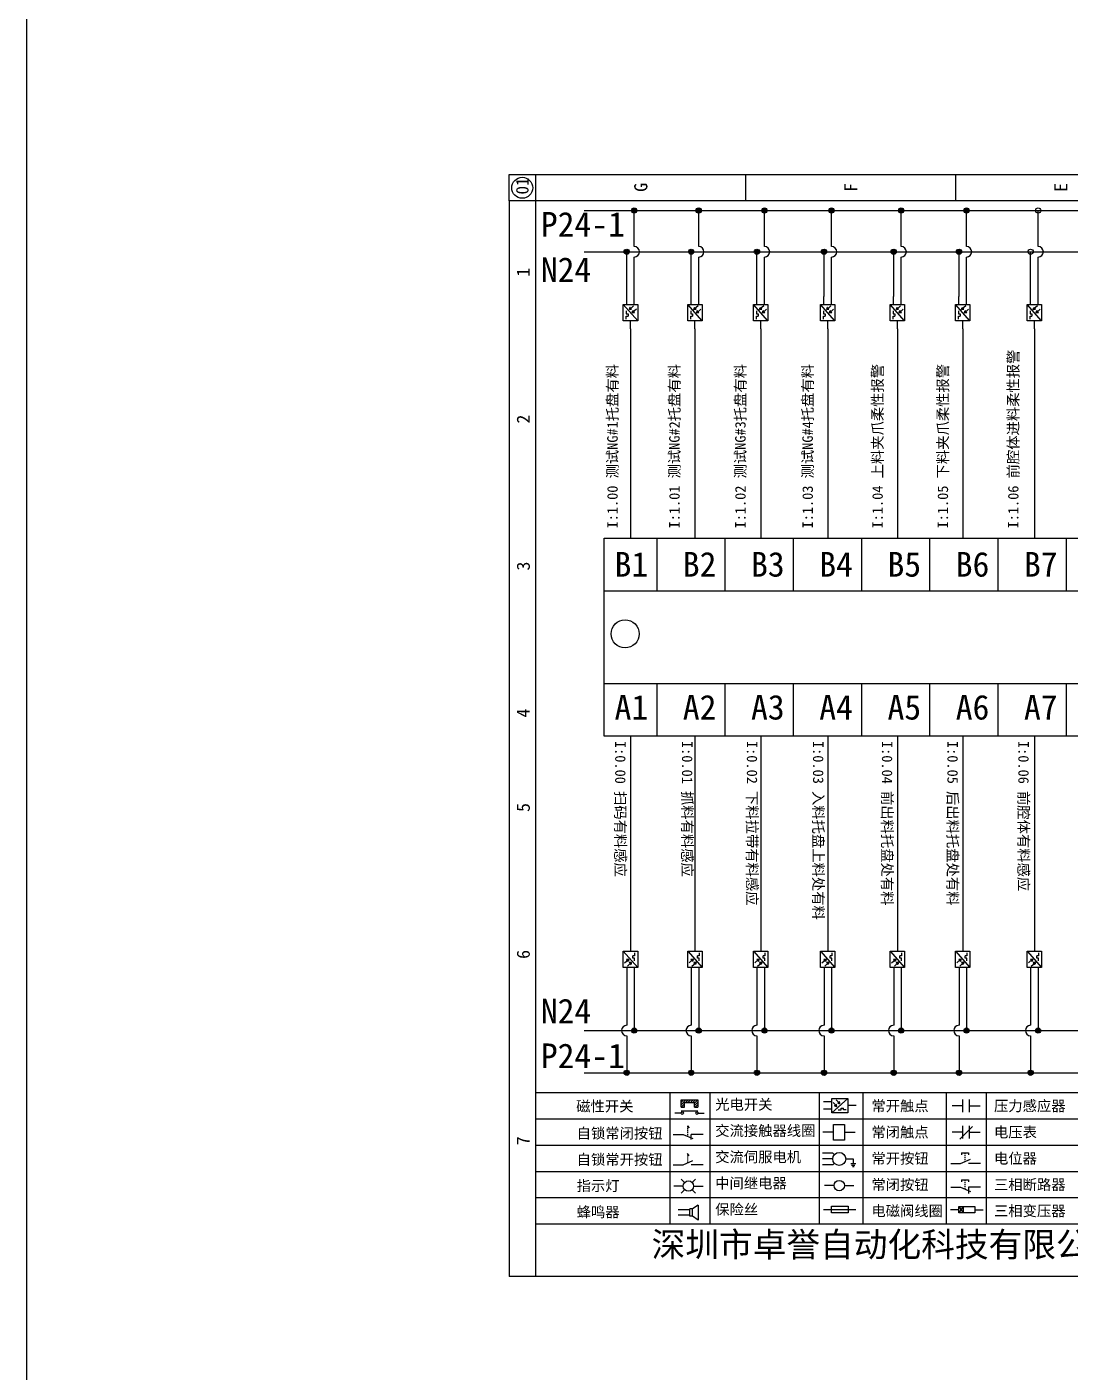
# Model space of a CAD drawing. Header units: millimetres. Extents: x -97 to 5214, y -62 to 3239.
# Drawn here: x -97.3 to 101.4, y 731.6 to 988 of the extents above; entities that cross this region are included whole.
import ezdxf

# ---------------------------------------------------------------- set-up
doc = ezdxf.new("R2010")
doc.units = ezdxf.units.MM
doc.styles.get("Standard").update_dxf_attribs({"font": 'SimSun.ttf'})
doc.styles.add('汉字', font='NSimSun.ttf')

# ---------------------------------------------------------------- blocks, each defined once
blk = doc.blocks.new('磁性开关')
at = {"linetype": 'ByBlock'}
h = blk.add_hatch(dxfattribs=at)
h.set_pattern_fill('ANSI31', color=256, scale=0.1, style=0)
h.paths.add_polyline_path([(-1907.69, -775.29), (-1910.88, -775.29), (-1910.88, -776.69), (-1910.25, -776.69), (-1910.25, -775.79), (-1908.31, -775.79), (-1908.31, -776.69), (-1907.69, -776.69)])
for p, q in [((-1910.88, -776.69), (-1910.88, -775.29)), ((-1910.88, -775.29), (-1907.69, -775.29)), ((-1910.25, -776.69), (-1910.25, -775.79)), ((-1910.25, -775.79), (-1908.31, -775.79)), ((-1908.31, -776.69), (-1908.31, -775.79)), ((-1907.69, -775.29), (-1907.69, -776.69)), ((-1910.91, -777.81), (-1912.09, -777.81)), ((-1910.88, -776.69), (-1910.25, -776.69)), ((-1910.88, -777.39), (-1907.69, -777.39)), ((-1908.31, -776.69), (-1907.69, -776.69)), ((-1907.66, -777.81), (-1906.48, -777.81))]:
    blk.add_line(p, q, dxfattribs=at)
for centre in [(-1910.68, -777.81), (-1907.88, -777.81)]:
    blk.add_circle(centre, 0.225, dxfattribs=at)
blk = doc.blocks.new('*U75')
at = {"linetype": 'ByBlock'}
for p, q in [((-1909.23, -780.45), (-1909.23, -780.67)), ((-1909.23, -780.45), (-1908.92, -780.84)), ((-1909.23, -780.84), (-1909.23, -781.05)), ((-1909.23, -781.23), (-1909.23, -781.44)), ((-1909.23, -781.61), (-1909.23, -781.83)), ((-1911.92, -782.07), (-1910.06, -782.07)), ((-1910.06, -782.07), (-1908.18, -782.88)), ((-1909.23, -782), (-1909.23, -782.21)), ((-1909.23, -782.38), (-1909.23, -782.43)), ((-1908.52, -783.07), (-1908.52, -782.07)), ((-1906.25, -782.07), (-1908.52, -782.07))]:
    blk.add_line(p, q, dxfattribs=at)
blk = doc.blocks.new('*U76')
at = {"linetype": 'ByBlock'}
for p, q in [((-1908.88, -791.17), (-1909.23, -790.71)), ((-1909.23, -790.71), (-1909.23, -790.92)), ((-1909.23, -791.09), (-1909.23, -791.31)), ((-1909.23, -791.48), (-1909.23, -791.69)), ((-1909.23, -791.86), (-1909.23, -792.08)), ((-1911.92, -792.89), (-1910.06, -792.89)), ((-1910.06, -792.89), (-1908.18, -792.08)), ((-1909.23, -792.25), (-1909.23, -792.47)), ((-1906.25, -792.89), (-1908.52, -792.89))]:
    blk.add_line(p, q, dxfattribs=at)
blk = doc.blocks.new('蜂鸣器')
at = {"linetype": 'ByBlock'}
for p, q in [((-1908.8, -796.48), (-1911.01, -796.48)), ((-1908.25, -796.26), (-1908.8, -796.26)), ((-1908.8, -797.68), (-1908.8, -796.26)), ((-1907.17, -795.53), (-1908.25, -796.26)), ((-1908.25, -797.68), (-1908.25, -796.26)), ((-1907.17, -795.53), (-1907.17, -798.41)), ((-1908.8, -797.46), (-1911.01, -797.46)), ((-1908.25, -797.68), (-1908.8, -797.68)), ((-1907.17, -798.41), (-1908.25, -797.68))]:
    blk.add_line(p, q, dxfattribs=at)
blk = doc.blocks.new('指示灯')
at = {"linetype": 'ByBlock'}
for p, q in [((-1854.62, -775.59), (-1853.97, -776.23)), ((-1851.9, -775.59), (-1852.54, -776.23)), ((-1854.25, -776.92), (-1856.06, -776.92)), ((-1854.62, -778.25), (-1853.97, -777.61)), ((-1851.9, -778.25), (-1852.54, -777.61)), ((-1852.26, -776.92), (-1850.45, -776.92))]:
    blk.add_line(p, q, dxfattribs=at)
blk.add_circle((-1853.26, -776.92), 0.992, dxfattribs=at)
blk = doc.blocks.new('光电开关')
at = {"linetype": 'ByBlock'}
h = blk.add_hatch(dxfattribs=at)
h.set_pattern_fill('ANSI31', color=256, scale=0.01, style=0)
h.set_pattern_definition([(45, (0.172267, 0), (-0.0224506403, 0.0224506403), [])])
h.paths.add_polyline_path([(-1882.44, -776.34), (-1882.5, -775.91), (-1882.68, -776.07)])
h.paths.add_polyline_path([(-1882.44, -776.34), (-1882.68, -776.07), (-1882.86, -776.23)])
h.paths.add_polyline_path([(-1883.11, -776.45), (-1883.29, -776.61), (-1883.05, -776.88)])
h.paths.add_polyline_path([(-1883.29, -776.61), (-1883.47, -776.77), (-1883.05, -776.88)])
for p, q in [((-1884.01, -775.96), (-1885.56, -775.96)), ((-1880.91, -775.3), (-1884.01, -778.05)), ((-1883.75, -776.09), (-1883.05, -776.88)), ((-1883.11, -776.45), (-1883.47, -776.77)), ((-1883.14, -775.55), (-1882.44, -776.34)), ((-1883.05, -776.88), (-1883.11, -776.45)), ((-1882.5, -775.91), (-1882.86, -776.23)), ((-1882.44, -776.34), (-1882.86, -776.23)), ((-1882.44, -776.34), (-1882.5, -775.91)), ((-1879.37, -776.67), (-1880.91, -776.67)), ((-1884.01, -777.39), (-1885.56, -777.39)), ((-1883.05, -776.88), (-1883.47, -776.77)), ((-1882.78, -777.47), (-1882.23, -777.47)), ((-1882.23, -777.47), (-1882.23, -777.14)), ((-1882.23, -777.14), (-1881.78, -777.14)), ((-1881.78, -777.47), (-1881.78, -777.14)), ((-1881.23, -777.47), (-1881.78, -777.47))]:
    blk.add_line(p, q, dxfattribs=at)
blk.add_lwpolyline([(-1884.01, -775.3), (-1880.91, -775.3), (-1880.91, -778.05), (-1884.01, -778.05)], close=True, dxfattribs=at)
blk = doc.blocks.new('交流接触器线圈')
at = {"linetype": 'ByBlock'}
for p, q in [((-1880.82, -781.77), (-1882.87, -781.77)), ((-1878.72, -781.77), (-1876.67, -781.77))]:
    blk.add_line(p, q, dxfattribs=at)
blk.add_lwpolyline([(-1880.82, -780.28), (-1878.72, -780.28), (-1878.72, -783.26), (-1880.82, -783.26)], close=True, dxfattribs=at)
blk = doc.blocks.new('交流伺服电机')
at = {"linetype": 'ByBlock'}
for p, q in [((-1880.97, -785.75), (-1882.94, -785.75)), ((-1880.97, -786.85), (-1882.94, -786.85)), ((-1880.97, -785.75), (-1880.65, -786.03)), ((-1878.49, -786.85), (-1877.07, -786.85)), ((-1877.07, -786.85), (-1877.07, -787.72)), ((-1880.97, -787.94), (-1882.94, -787.94)), ((-1880.97, -787.94), (-1880.65, -787.67)), ((-1877.54, -787.72), (-1876.59, -787.72)), ((-1877.38, -788.01), (-1876.75, -788.01)), ((-1877.23, -788.29), (-1876.9, -788.29))]:
    blk.add_line(p, q, dxfattribs=at)
blk.add_circle((-1879.73, -786.85), 1.24, dxfattribs=at)
blk = doc.blocks.new('中间继电器')
at = {"linetype": 'ByBlock'}
for p, q in [((-1880.72, -791.92), (-1882.54, -791.92)), ((-1878.74, -791.92), (-1876.92, -791.92))]:
    blk.add_line(p, q, dxfattribs=at)
blk.add_circle((-1879.73, -791.92), 0.992, dxfattribs=at)
blk = doc.blocks.new('保险丝')
at = {"linetype": 'ByBlock'}
blk.add_line((-1882.72, -796.49), (-1876.55, -796.49), dxfattribs=at)
blk.add_lwpolyline([(-1881.2, -795.86), (-1878.06, -795.86), (-1878.06, -797.12), (-1881.2, -797.12)], close=True, dxfattribs=at)
blk = doc.blocks.new('常开按钮')
at = {"linetype": 'ByBlock'}
for p, q in [((-1910.06, -787.73), (-1908.18, -786.93)), ((-1909.9, -785.68), (-1908.56, -785.68)), ((-1909.9, -785.68), (-1909.9, -786.07)), ((-1909.23, -785.68), (-1909.23, -785.89)), ((-1909.23, -786.06), (-1909.23, -786.28)), ((-1909.23, -786.45), (-1909.23, -786.67)), ((-1909.23, -786.84), (-1909.23, -787.05)), ((-1908.56, -785.68), (-1908.56, -786.07)), ((-1911.92, -787.73), (-1910.06, -787.73)), ((-1909.23, -787.22), (-1909.23, -787.38)), ((-1906.25, -787.73), (-1908.52, -787.73))]:
    blk.add_line(p, q, dxfattribs=at)
blk = doc.blocks.new('常开触点')
at = {"linetype": 'ByBlock'}
for p, q in [((-1853.82, -781.77), (-1855.88, -781.77)), ((-1853.82, -782.99), (-1853.82, -780.56)), ((-1852.6, -782.99), (-1852.6, -780.56)), ((-1852.6, -781.77), (-1850.55, -781.77))]:
    blk.add_line(p, q, dxfattribs=at)
blk = doc.blocks.new('常闭触点')
at = {"linetype": 'ByBlock'}
for p, q in [((-1853.82, -786.77), (-1855.88, -786.77)), ((-1852.01, -785.66), (-1854.43, -788.1)), ((-1853.82, -787.99), (-1853.82, -785.56)), ((-1852.6, -787.99), (-1852.6, -785.56)), ((-1852.6, -786.77), (-1850.55, -786.77))]:
    blk.add_line(p, q, dxfattribs=at)
blk = doc.blocks.new('常闭按钮')
at = {"linetype": 'ByBlock'}
for p, q in [((-1854.11, -790.83), (-1852.77, -790.83)), ((-1854.11, -790.83), (-1854.11, -791.22)), ((-1853.44, -790.83), (-1853.44, -791.04)), ((-1853.44, -791.21), (-1853.44, -791.43)), ((-1853.44, -791.6), (-1853.44, -791.82)), ((-1853.44, -791.99), (-1853.44, -792.2)), ((-1852.77, -790.83), (-1852.77, -791.22)), ((-1856.13, -792.28), (-1854.28, -792.28)), ((-1854.28, -792.28), (-1852.4, -793.09)), ((-1853.44, -792.37), (-1853.44, -792.53)), ((-1850.47, -792.28), (-1852.73, -792.28)), ((-1852.73, -792.28), (-1852.73, -793.43))]:
    blk.add_line(p, q, dxfattribs=at)
blk = doc.blocks.new('电磁阀线圈')
at = {"linetype": 'ByBlock'}
for p, q in [((-1854.61, -796.54), (-1856.17, -796.54)), ((-1854.61, -795.92), (-1853.75, -797.16)), ((-1853.75, -795.92), (-1854.61, -797.16)), ((-1853.75, -795.92), (-1853.75, -797.16)), ((-1851.53, -796.54), (-1849.97, -796.54))]:
    blk.add_line(p, q, dxfattribs=at)
blk.add_lwpolyline([(-1854.61, -795.92), (-1851.53, -795.92), (-1851.53, -797.16), (-1854.61, -797.16)], close=True, dxfattribs=at)

msp = doc.modelspace()

# ---------------------------------------------------------------- hatches: boundary and pattern name
at = {"lineweight": -2}
h = msp.add_hatch(color=0, dxfattribs=at)
edge = h.paths.add_edge_path()
edge.add_arc((18.391, 952.967), 0.5, 0, 360)
h = msp.add_hatch(color=0, dxfattribs=at)
edge = h.paths.add_edge_path()
edge.add_arc((30.671, 952.967), 0.5, 0, 360)
h = msp.add_hatch(color=0, dxfattribs=at)
edge = h.paths.add_edge_path()
edge.add_arc((43.199, 952.967), 0.5, 0, 360)
h = msp.add_hatch(color=0, dxfattribs=at)
edge = h.paths.add_edge_path()
edge.add_arc((55.974, 952.967), 0.5, 0, 360)
h = msp.add_hatch(color=0, dxfattribs=at)
edge = h.paths.add_edge_path()
edge.add_arc((69.246, 952.967), 0.5, 0, 360)
h = msp.add_hatch(color=0, dxfattribs=at)
edge = h.paths.add_edge_path()
edge.add_arc((81.691, 952.967), 0.5, 0, 360)
h = msp.add_hatch(color=0, dxfattribs=at)
edge = h.paths.add_edge_path()
edge.add_arc((16.966, 945.095), 0.5, 0, 360)
h = msp.add_hatch(color=0, dxfattribs=at)
edge = h.paths.add_edge_path()
edge.add_arc((29.246, 945.095), 0.5, 0, 360)
h = msp.add_hatch(color=0, dxfattribs=at)
edge = h.paths.add_edge_path()
edge.add_arc((41.773, 945.095), 0.5, 0, 360)
h = msp.add_hatch(color=0, dxfattribs=at)
edge = h.paths.add_edge_path()
edge.add_arc((54.549, 945.095), 0.5, 0, 360)
h = msp.add_hatch(color=0, dxfattribs=at)
edge = h.paths.add_edge_path()
edge.add_arc((67.821, 945.095), 0.5, 0, 360)
h = msp.add_hatch(color=0, dxfattribs=at)
edge = h.paths.add_edge_path()
edge.add_arc((80.266, 945.095), 0.5, 0, 360)
h = msp.add_hatch(color=0, dxfattribs=at)
edge = h.paths.add_edge_path()
edge.add_arc((18.391, 796.708), 0.5, 0, 360)
h = msp.add_hatch(color=0, dxfattribs=at)
edge = h.paths.add_edge_path()
edge.add_arc((30.671, 796.708), 0.5, 0, 360)
h = msp.add_hatch(color=0, dxfattribs=at)
edge = h.paths.add_edge_path()
edge.add_arc((43.199, 796.708), 0.5, 0, 360)
h = msp.add_hatch(color=0, dxfattribs=at)
edge = h.paths.add_edge_path()
edge.add_arc((55.974, 796.708), 0.5, 0, 360)
h = msp.add_hatch(color=0, dxfattribs=at)
edge = h.paths.add_edge_path()
edge.add_arc((69.246, 796.708), 0.5, 0, 360)
h = msp.add_hatch(color=0, dxfattribs=at)
edge = h.paths.add_edge_path()
edge.add_arc((81.691, 796.708), 0.5, 0, 360)
h = msp.add_hatch(color=0, dxfattribs=at)
edge = h.paths.add_edge_path()
edge.add_arc((95.335, 796.708), 0.5, 0, 360)
h = msp.add_hatch(color=0, dxfattribs=at)
edge = h.paths.add_edge_path()
edge.add_arc((16.966, 788.658), 0.5, 0, 360)
h = msp.add_hatch(color=0, dxfattribs=at)
edge = h.paths.add_edge_path()
edge.add_arc((29.246, 788.658), 0.5, 0, 360)
h = msp.add_hatch(color=0, dxfattribs=at)
edge = h.paths.add_edge_path()
edge.add_arc((41.773, 788.658), 0.5, 0, 360)
h = msp.add_hatch(color=0, dxfattribs=at)
edge = h.paths.add_edge_path()
edge.add_arc((54.549, 788.658), 0.5, 0, 360)
h = msp.add_hatch(color=0, dxfattribs=at)
edge = h.paths.add_edge_path()
edge.add_arc((67.821, 788.658), 0.5, 0, 360)
h = msp.add_hatch(color=0, dxfattribs=at)
edge = h.paths.add_edge_path()
edge.add_arc((80.266, 788.658), 0.5, 0, 360)
h = msp.add_hatch(color=0, dxfattribs=at)
edge = h.paths.add_edge_path()
edge.add_arc((93.91, 788.658), 0.5, 0, 360)

# ---------------------------------------------------------------- linework, layer by layer
at = {"linetype": 'ByBlock'}
for p, q in [((-5.433, 959.814), (291.567, 959.814)), ((-5.433, 954.814), (-5.433, 959.814)), ((-0.433, 959.814), (-0.433, 749.814)), ((-5.433, 954.814), (-5.433, 769.814)), ((286.567, 784.814), (-0.433, 784.814)), ((286.567, 779.814), (-0.433, 779.814)), ((286.567, 774.814), (-0.433, 774.814)), ((-5.433, 769.814), (-5.433, 749.814)), ((286.567, 769.814), (-0.433, 769.814)), ((286.567, 764.814), (-0.433, 764.814)), ((286.567, 759.814), (-0.433, 759.814)), ((291.567, 749.814), (-5.433, 749.814))]:
    msp.add_line(p, q, dxfattribs=at)
at = {"color": 0, "lineweight": -2}
for p, q in [((8.876, 952.967), (275.629, 952.967)), ((18.391, 946.095), (18.391, 952.967)), ((30.671, 946.095), (30.671, 952.967)), ((43.199, 946.095), (43.199, 952.967)), ((55.974, 946.095), (55.974, 952.967)), ((69.246, 946.095), (69.246, 952.967)), ((81.691, 946.095), (81.691, 952.967)), ((95.335, 946.095), (95.335, 952.967)), ((8.876, 945.095), (211.325, 945.095)), ((16.966, 936.6), (16.966, 945.095)), ((18.391, 936.6), (18.391, 944.095)), ((29.246, 936.6), (29.246, 945.095)), ((30.671, 936.6), (30.671, 944.095)), ((41.773, 936.6), (41.773, 945.095)), ((43.199, 936.6), (43.199, 944.095)), ((54.549, 936.6), (54.549, 945.095)), ((55.974, 936.6), (55.974, 944.095)), ((67.821, 936.6), (67.821, 945.095)), ((69.246, 936.6), (69.246, 944.095)), ((80.266, 936.6), (80.266, 945.095)), ((81.691, 936.6), (81.691, 944.095)), ((93.91, 936.6), (93.91, 945.095)), ((95.335, 936.6), (95.335, 944.095)), ((17.679, 930.41), (17.679, 890.518)), ((29.958, 930.41), (29.958, 890.518)), ((42.486, 930.41), (42.486, 890.518)), ((55.262, 930.41), (55.262, 890.518)), ((68.534, 930.41), (68.534, 890.518)), ((80.978, 930.41), (80.978, 890.518)), ((94.623, 930.41), (94.623, 890.518)), ((22.673, 890.518), (22.673, 880.518)), ((35.673, 890.518), (35.673, 880.518)), ((48.673, 890.518), (48.673, 880.518)), ((61.673, 890.518), (61.673, 880.518)), ((74.673, 890.518), (74.673, 880.518)), ((87.673, 890.518), (87.673, 880.518)), ((100.673, 890.518), (100.673, 880.518)), ((12.673, 880.518), (278.695, 880.518)), ((12.673, 862.814), (278.695, 862.814)), ((22.673, 862.814), (22.673, 852.814)), ((35.673, 862.814), (35.673, 852.814)), ((48.673, 862.814), (48.673, 852.814)), ((61.673, 862.814), (61.673, 852.814)), ((74.673, 862.814), (74.673, 852.814)), ((87.673, 862.814), (87.673, 852.814)), ((100.673, 862.814), (100.673, 852.814)), ((17.679, 852.809), (17.679, 813.388)), ((29.958, 852.809), (29.958, 813.388)), ((42.486, 852.809), (42.486, 813.388)), ((55.262, 852.809), (55.262, 813.388)), ((68.534, 852.809), (68.534, 813.388)), ((80.978, 852.809), (80.978, 813.388)), ((94.623, 852.809), (94.623, 813.388)), ((16.966, 807.198), (16.966, 797.708)), ((18.391, 807.198), (18.391, 796.708)), ((29.246, 807.198), (29.246, 797.708)), ((30.671, 807.198), (30.671, 796.708)), ((41.773, 807.198), (41.773, 797.708)), ((43.199, 807.198), (43.199, 796.708)), ((54.549, 807.198), (54.549, 797.708)), ((55.974, 807.198), (55.974, 796.708)), ((67.821, 807.198), (67.821, 797.708)), ((69.246, 807.198), (69.246, 796.708)), ((80.266, 807.198), (80.266, 797.708)), ((81.691, 807.198), (81.691, 796.708)), ((93.91, 807.198), (93.91, 797.708)), ((95.335, 807.198), (95.335, 796.708)), ((8.876, 796.708), (275.629, 796.708)), ((16.966, 795.708), (16.966, 788.658)), ((29.246, 795.708), (29.246, 788.658)), ((41.773, 795.708), (41.773, 788.658)), ((54.549, 795.708), (54.549, 788.658)), ((67.821, 795.708), (67.821, 788.658)), ((80.266, 795.708), (80.266, 788.658)), ((93.91, 795.708), (93.91, 788.658)), ((8.876, 788.658), (275.629, 788.658)), ((25.146, 784.814), (25.146, 759.814)), ((32.823, 784.814), (32.823, 759.814)), ((53.612, 784.814), (53.612, 759.814)), ((61.966, 784.814), (61.966, 759.814)), ((77.821, 784.814), (77.821, 759.814)), ((85.469, 784.814), (85.469, 759.814))]:
    msp.add_line(p, q, dxfattribs=at)
for points in [[(-97.31, 1756.939), (2445.521, 1756.939), (2445.521, -62.322), (-97.31, -62.322)], [(12.673, 890.518), (278.695, 890.518), (278.695, 852.814), (12.673, 852.814)]]:
    msp.add_lwpolyline(points, close=True, dxfattribs=at)
at = {"linetype": 'ByBlock'}
for points in [[(39.567, 959.814), (39.567, 954.814)], [(79.567, 959.814), (79.567, 954.814)], [(286.567, 954.814), (-5.433, 954.814)]]:
    msp.add_lwpolyline(points, dxfattribs=at)
msp.add_circle((-2.945, 957.287), 2, dxfattribs=at)
at = {"color": 0, "lineweight": -2}
for centre, radius in [((18.391, 952.967), 0.5), ((30.671, 952.967), 0.5), ((43.199, 952.967), 0.5), ((55.974, 952.967), 0.5), ((69.246, 952.967), 0.5), ((81.691, 952.967), 0.5), ((95.335, 952.967), 0.5), ((16.966, 945.095), 0.5), ((29.246, 945.095), 0.5), ((41.773, 945.095), 0.5), ((54.549, 945.095), 0.5), ((67.821, 945.095), 0.5), ((80.266, 945.095), 0.5), ((93.91, 945.095), 0.5), ((16.663, 872.297), 2.672), ((18.391, 796.708), 0.5), ((30.671, 796.708), 0.5), ((43.199, 796.708), 0.5), ((55.974, 796.708), 0.5), ((69.246, 796.708), 0.5), ((81.691, 796.708), 0.5), ((95.335, 796.708), 0.5), ((16.966, 788.658), 0.5), ((29.246, 788.658), 0.5), ((41.773, 788.658), 0.5), ((54.549, 788.658), 0.5), ((67.821, 788.658), 0.5), ((80.266, 788.658), 0.5), ((93.91, 788.658), 0.5)]:
    msp.add_circle(centre, radius, dxfattribs=at)
for centre, start, end in [((18.391, 945.095), 270, 90), ((30.671, 945.095), 270, 90), ((43.199, 945.095), 270, 90), ((55.974, 945.095), 270, 90), ((69.246, 945.095), 270, 90), ((81.691, 945.095), 270, 90), ((95.335, 945.095), 270, 90), ((16.966, 796.708), 90, 270), ((29.246, 796.708), 90, 270), ((41.773, 796.708), 90, 270), ((54.549, 796.708), 90, 270), ((67.821, 796.708), 90, 270), ((80.266, 796.708), 90, 270), ((93.91, 796.708), 90, 270)]:
    msp.add_arc(centre, 1, start, end, dxfattribs=at)

# ---------------------------------------------------------------- block references
at = {"linetype": 'ByBlock'}
for p, rotation in [((794.352, -948.956), 270), ((806.631, -948.956), 270), ((819.159, -948.956), 270), ((819.159, -948.956), 270), ((831.935, -948.956), 270), ((845.207, -948.956), 270), ((857.652, -948.956), 270), ((871.296, -948.956), 270), ((-758.995, 2692.753), 90), ((-746.715, 2692.753), 90), ((-734.187, 2692.753), 90), ((-721.411, 2692.753), 90), ((-708.139, 2692.753), 90), ((-695.695, 2692.753), 90), ((-682.051, 2692.753), 90)]:
    msp.add_blockref('光电开关', p, dxfattribs=dict(at, rotation=rotation))
for name, p in [('磁性开关', (1938.209, 1558.774)), ('光电开关', (1940.019, 1559.083)), ('常开触点', (1934.834, 1564.112)), ('*U75', (1937.755, 1558.991)), ('交流接触器线圈', (1937.179, 1559.083)), ('常闭触点', (1934.834, 1564.112)), ('*U76', (1937.755, 1563.991)), ('交流伺服电机', (1937.179, 1559.083)), ('常开按钮', (1990.62, 1559.112)), ('指示灯', (1881.97, 1543.991)), ('中间继电器', (1937.179, 1559.083)), ('常闭按钮', (1934.834, 1559.112)), ('蜂鸣器', (1937.755, 1558.991)), ('保险丝', (1937.179, 1559.083)), ('电磁阀线圈', (1934.834, 1559.112))]:
    msp.add_blockref(name, p, dxfattribs=at)

# ---------------------------------------------------------------- texts
at = {"linetype": 'ByBlock', "attachment_point": 1, "rotation": 90}
for s, insert, char_height, width in [('{\\fKaiTi_GB2312|b0|i0|c134|p0;01}', (-4.144, 956.013), 2.4, 60.2542), ('{\\fKaiTi_GB2312|b0|i0|c134|p0;G}', (18.396, 956.522), 2.5, 5), ('{\\fKaiTi_GB2312|b0|i0|c134|p0;F}', (58.396, 956.522), 2.5, 5), ('{\\fKaiTi_GB2312|b0|i0|c134|p0;E}', (98.396, 956.522), 2.5, 5), ('{\\fKaiTi_GB2312|b0|i0|c134|p49;1}', (-4.005, 940.359), 2.5, 11.7517), ('{\\fKaiTi_GB2312|b0|i0|c134|p49;2}', (-4.005, 912.359), 2.5, 11.7517), ('{\\fKaiTi_GB2312|b0|i0|c134|p49;3}', (-4.005, 884.359), 2.5, 11.7517), ('{\\fKaiTi_GB2312|b0|i0|c134|p49;4}', (-4.005, 856.359), 2.5, 11.7517), ('{\\fKaiTi_GB2312|b0|i0|c134|p49;5}', (-4.005, 838.359), 2.5, 11.7517), ('{\\fKaiTi_GB2312|b0|i0|c134|p49;6}', (-4.005, 810.359), 2.5, 11.7517), ('{\\fKaiTi_GB2312|b0|i0|c134|p49;7}', (-4.005, 774.852), 2.5, 11.7517)]:
    msp.add_mtext(s, dxfattribs=dict(at, insert=insert, char_height=char_height, width=width))
at = {"color": 0, "lineweight": -2, "attachment_point": 1}
for s, insert, char_height, width in [('P24-1', (0.598, 952.686), 4.7064, 14.27309), ('N24', (0.598, 944.042), 4.7064, 14.27309), ('B1', (14.646, 887.905), 4.7064, 7.20347), ('B2', (27.646, 887.905), 4.7064, 7.20347), ('B3', (40.646, 887.905), 4.7064, 7.20347), ('B4', (53.646, 887.905), 4.7064, 7.20347), ('B5', (66.646, 887.905), 4.7064, 7.20347), ('B6', (79.646, 887.905), 4.7064, 7.20347), ('B7', (92.646, 887.905), 4.7064, 7.20347), ('A1', (14.646, 860.668), 4.7064, 7.20347), ('A2', (27.646, 860.668), 4.7064, 7.20347), ('A3', (40.646, 860.668), 4.7064, 7.20347), ('A4', (53.646, 860.668), 4.7064, 7.20347), ('A5', (66.646, 860.668), 4.7064, 7.20347), ('A6', (79.646, 860.668), 4.7064, 7.20347), ('A7', (92.646, 860.668), 4.7064, 7.20347), ('N24', (0.598, 802.777), 4.7064, 14.27309), ('P24-1', (0.598, 794.244), 4.7064, 14.27309), ('深圳市卓誉自动化科技有限公司', (21.7, 758.286), 4.70644, 96.11383)]:
    msp.add_mtext(s, dxfattribs=dict(at, insert=insert, char_height=char_height, width=width))
at = {"color": 0, "lineweight": -2, "char_height": 2, "width": 71.79445, "attachment_point": 1}
for s, insert, rotation in [('I:1.06 前腔体进料柔性报警', (89.592, 892.389), 90), ('I:1.00 测试NG#1托盘有料', (13.241, 892.389), 90), ('I:1.01 测试NG#2托盘有料', (25.046, 892.389), 90), ('I:1.02 测试NG#3托盘有料', (37.61, 892.389), 90), ('I:1.03 测试NG#4托盘有料', (50.424, 892.389), 90), ('I:1.04 上料夹爪柔性报警', (63.742, 892.389), 90), ('I:1.05 下料夹爪柔性报警', (76.18, 892.389), 90), ('I:0.00 扫码有料感应', (16.759, 851.874), 270), ('I:0.01 抓料有料感应', (29.496, 851.874), 270), ('I:0.02 下料拉带有料感应', (41.848, 851.874), 270), ('I:0.03 入料托盘上料处有料', (54.457, 851.874), 270), ('I:0.04 前出料托盘处有料', (67.581, 851.874), 270), ('I:0.05 后出料托盘处有料', (80.061, 851.874), 270), ('I:0.06 前腔体有料感应', (93.571, 851.874), 270)]:
    msp.add_mtext(s, dxfattribs=dict(at, insert=insert, rotation=rotation))
at = {"char_height": 2, "attachment_point": 1, "style": '汉字'}
for s, insert in [('{\\fKaiTi_GB2312|b0|i0|c134|p49;磁性开关}', (7.341, 783.285)), ('{\\fKaiTi_GB2312|b0|i0|c134|p49;光电开关}', (33.817, 783.623)), ('{\\fKaiTi_GB2312|b0|i0|c134|p49;常开触点}', (63.57, 783.336)), ('{\\fKaiTi_GB2312|b0|i0|c134|p49;压力感应器}', (86.93, 783.345)), ('{\\fKaiTi_GB2312|b0|i0|c134|p49;自锁常闭按钮}', (7.423, 778.129)), ('{\\fKaiTi_GB2312|b0|i0|c134|p49;交流接触器线圈}', (33.817, 778.623)), ('{\\fKaiTi_GB2312|b0|i0|c134|p49;常闭触点}', (63.57, 778.336)), ('{\\fKaiTi_GB2312|b0|i0|c134|p49;电压表}', (86.93, 778.345)), ('{\\fKaiTi_GB2312|b0|i0|c134|p49;自锁常开按钮}', (7.423, 773.129)), ('{\\fKaiTi_GB2312|b0|i0|c134|p49;交流伺服电机}', (33.817, 773.623)), ('{\\fKaiTi_GB2312|b0|i0|c134|p49;常开按钮}', (63.57, 773.336)), ('{\\fKaiTi_GB2312|b0|i0|c134|p49;电位器}', (86.93, 773.345)), ('{\\fKaiTi_GB2312|b0|i0|c134|p49;指示灯}', (7.423, 768.129)), ('{\\fKaiTi_GB2312|b0|i0|c134|p49;中间继电器}', (33.817, 768.623)), ('{\\fKaiTi_GB2312|b0|i0|c134|p49;常闭按钮}', (63.57, 768.336)), ('{\\fKaiTi_GB2312|b0|i0|c134|p49;三相断路器}', (86.93, 768.345)), ('{\\fKaiTi_GB2312|b0|i0|c134|p49;保险丝}', (33.817, 763.623)), ('{\\fKaiTi_GB2312|b0|i0|c134|p49;蜂鸣器}', (7.423, 763.129)), ('{\\fKaiTi_GB2312|b0|i0|c134|p49;电磁阀线圈}', (63.57, 763.336)), ('{\\fKaiTi_GB2312|b0|i0|c134|p49;三相变压器}', (86.93, 763.345))]:
    msp.add_mtext(s, dxfattribs=dict(at, insert=insert))

doc.saveas('drawing.dxf')
